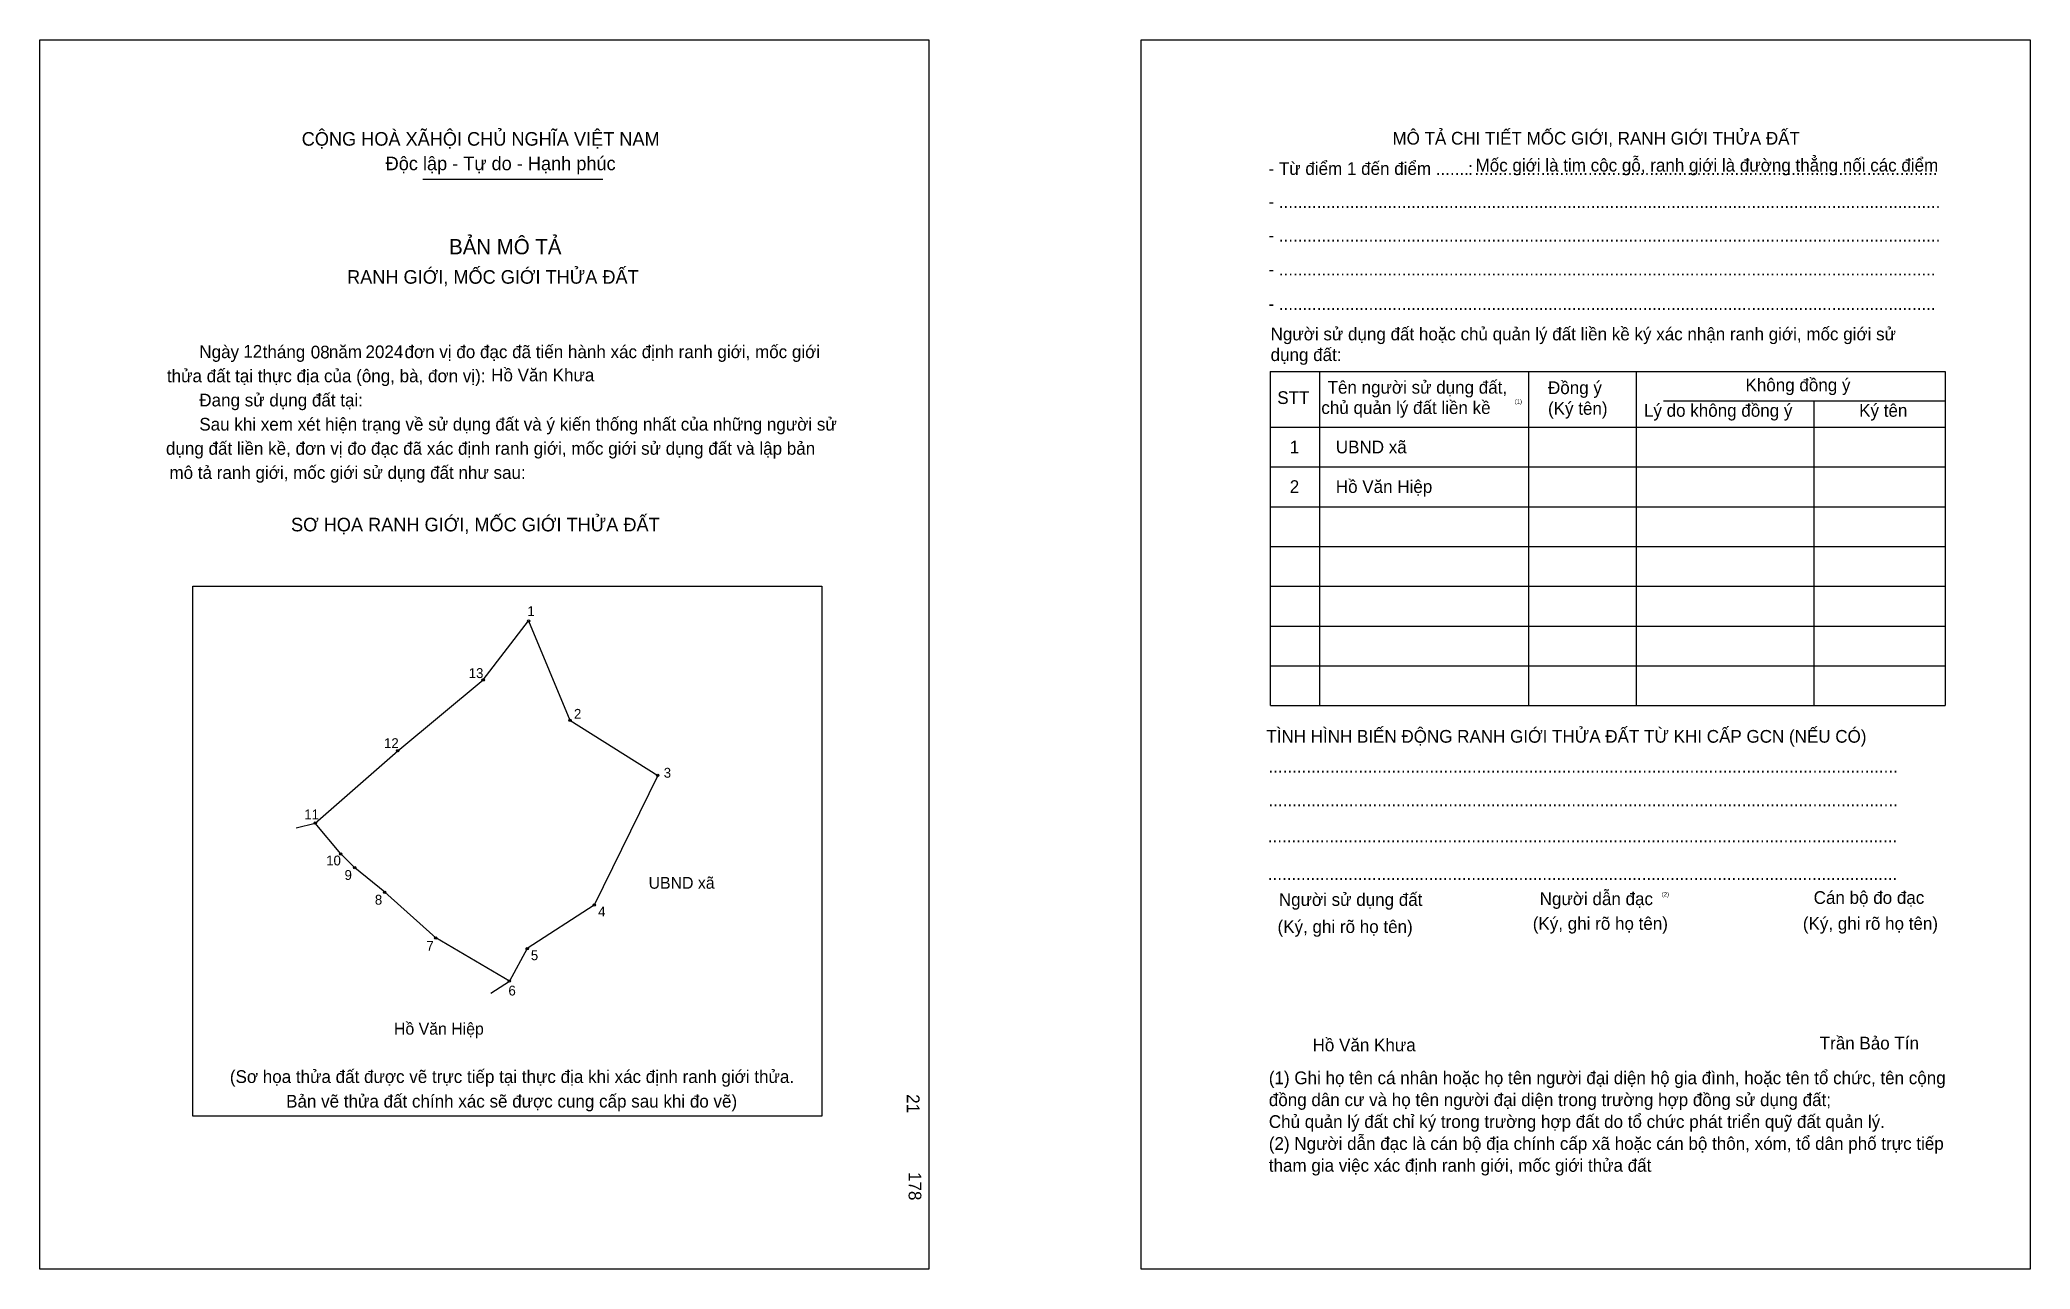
# Model space of a CAD drawing. Extents: x 547617 to 548266, y 1824799 to 1825200.
import ezdxf

# ---------------------------------------------------------------- set-up
doc = ezdxf.new("R2010")
doc.units = 0
for name, color, linetype in [('bmtKhungInTrang1', 7, 'Continuous'), ('bmtKhungInTrang2', 7, 'Continuous'), ('bmtNoiDung', 7, 'Continuous'), ('bmtTemplate', 7, 'Continuous'), ('CanhThua', 7, 'Continuous'), ('MocDinhThua', 7, 'Continuous'), ('RauThua', 7, 'Continuous'), ('SoHieuDinhThua', 7, 'Continuous'), ('TenChuLanCan', 7, 'Continuous')]:
    doc.layers.add(name, color=color, linetype=linetype)

msp = doc.modelspace()

# ---------------------------------------------------------------- linework, layer by layer
at = {"layer": 'bmtKhungInTrang1'}
msp.add_lwpolyline([(547617.47, 1825199.77), (547907.37, 1825199.77), (547907.37, 1824798.79), (547617.47, 1824798.79)], close=True, dxfattribs=at)
at = {"layer": 'bmtKhungInTrang2'}
msp.add_lwpolyline([(547976.51, 1825199.77), (548266.41, 1825199.77), (548266.41, 1824798.79), (547976.51, 1824798.79)], close=True, dxfattribs=at)
at = {"layer": 'bmtTemplate'}
for p, q in [((547742.4, 1825154.32), (547801.02, 1825154.32)), ((548034.66, 1825091.61), (548034.66, 1824982.61)), ((548102.86, 1825091.61), (548102.86, 1824982.61)), ((548137.94, 1825091.74), (548137.94, 1824982.61)), ((548238.65, 1825091.61), (548238.65, 1824982.61)), ((548146.84, 1825082.01), (548238.65, 1825082.01)), ((548018.76, 1825073.45), (548238.65, 1825073.45)), ((548018.76, 1825060.47), (548238.65, 1825060.47)), ((548018.76, 1825047.49), (548238.65, 1825047.49)), ((548018.76, 1825034.52), (548238.65, 1825034.52)), ((548018.76, 1825021.54), (548238.65, 1825021.54)), ((548018.76, 1825008.56), (548238.65, 1825008.56)), ((548018.76, 1824995.58), (548238.65, 1824995.58)), ((548018.76, 1824982.61), (548238.65, 1824982.61))]:
    msp.add_line(p, q, dxfattribs=at)
for points in [[(548018.62, 1825091.61), (548238.65, 1825091.61)], [(548018.62, 1825091.61), (548018.62, 1824982.61)], [(548195.86, 1825081.88), (548195.86, 1824982.61)]]:
    msp.add_lwpolyline(points, dxfattribs=at)
msp.add_lwpolyline([(547667.34, 1824848.73), (547667.34, 1825021.53), (547872.47, 1825021.53), (547872.47, 1824848.73)], close=True, dxfattribs=at)
at = {"layer": 'CanhThua'}
for p, q in [((547762.02, 1824990.97), (547776.84, 1825010.22)), ((547776.84, 1825010.22), (547790.29, 1824977.83)), ((547734.17, 1824967.91), (547762.02, 1824990.97)), ((547790.29, 1824977.83), (547818.95, 1824959.82)), ((547707.27, 1824944.29), (547734.17, 1824967.91)), ((547818.95, 1824959.82), (547798.24, 1824917.57)), ((547715.6, 1824934.26), (547707.27, 1824944.29)), ((547720.14, 1824929.75), (547715.6, 1824934.26)), ((547729.95, 1824921.74), (547720.14, 1824929.75)), ((547746.57, 1824906.85), (547729.95, 1824921.74)), ((547798.24, 1824917.57), (547776.37, 1824903.38)), ((547770.56, 1824892.77), (547746.57, 1824906.85)), ((547776.37, 1824903.38), (547770.56, 1824892.77))]:
    msp.add_line(p, q, dxfattribs=at)
at = {"layer": 'MocDinhThua'}
for centre in [(547776.84, 1825010.22), (547762.02, 1824990.97), (547790.29, 1824977.83), (547734.17, 1824967.91), (547818.95, 1824959.82), (547707.27, 1824944.29), (547715.6, 1824934.26), (547720.14, 1824929.75), (547729.95, 1824921.74), (547798.24, 1824917.57), (547746.57, 1824906.85), (547776.37, 1824903.38), (547770.56, 1824892.77)]:
    msp.add_circle(centre, 0.386, dxfattribs=at)
at = {"layer": 'RauThua'}
for p, q in [((547701.05, 1824942.78), (547707.27, 1824944.29)), ((547764.57, 1824888.82), (547770.56, 1824892.77))]:
    msp.add_line(p, q, dxfattribs=at)

# ---------------------------------------------------------------- texts
at = {"layer": 'bmtNoiDung'}
for s, height, p in [('12', 4.148, (547683.81, 1825096.08)), ('08', 4.148, (547705.8, 1825095.85)), ('2024', 4.148, (547723.65, 1825095.94)), ('Hồ Văn Khưa', 4.148, (547764.63, 1825088.37)), ('UBND xã ', 4.148, (548040.02, 1825064.88)), ('1', 4.15, (548025, 1825064.88)), ('2', 4.15, (548025, 1825051.97)), ('Hồ Văn Hiệp ', 4.148, (548040.02, 1825051.97)), ('Hồ Văn Khưa', 4.148, (548032.44, 1824869.86))]:
    msp.add_text(s, height=height, dxfattribs=at).set_placement(p)
for s, p in [('21', (547900.15, 1824855.87)), ('178', (547900.74, 1824830.48))]:
    msp.add_text(s, height=4.148, rotation=270, dxfattribs=at).set_placement(p)
at = {"layer": 'bmtTemplate'}
for s, height, p in [('CỘNG HOÀ XÃHỘI CHỦ NGHĨA VIỆT NAM', 4.4245, (547702.86, 1825165.23)), ('MÔ TẢ CHI TIẾT MỐC GIỚI, RANH GIỚI THỬA ĐẤT', 4.1464, (548058.48, 1825165.59)), ('Độc lập - Tự do - Hạnh phúc', 4.4245, (547730.22, 1825157.23)), ('- Từ điểm 1 đến điểm .......', 4.1464, (548018.06, 1825155.7)), ('Mốc giới là tim cộc gỗ, ranh giới là đường thẳng nối các điểm', 4.1464, (548085.59, 1825156.8)), (':', 4.15, (548083.2, 1825155.7)), ('..................................................................................................', 4.1464, (548085.25, 1825155.7)), ('- ............................................................................................................................................', 4.14643, (548018.06, 1825144.95)), ('BẢN MÔ TẢ', 4.978, (547750.93, 1825129.81)), ('- ............................................................................................................................................', 4.14643, (548018.06, 1825133.92)), ('RANH GIỚI, MỐC GIỚI THỬA ĐẤT', 4.4245, (547717.65, 1825120.21)), ('- ...........................................................................................................................................', 4.14643, (548018.06, 1825122.89)), ('- ...........................................................................................................................................', 4.14643, (548018.06, 1825111.6)), ('Người sử dụng đất hoặc chủ quản lý đất liền kề ký xác nhận ranh giới, mốc giới sử', 4.1464, (548018.76, 1825101.74)), ('Ngày     tháng     năm         đơn vị đo đạc đã tiến hành xác định ranh giới, mốc giới ', 4.148, (547669.48, 1825095.94)), ('dụng đất:', 4.146, (548018.76, 1825094.99)), ('thửa đất tại thực địa của (ông, bà, đơn vị):', 4.148, (547658.91, 1825088.07)), ('Tên người sử dụng đất,', 4.1464, (548037.34, 1825084.35)), ('Đồng ý', 4.146, (548109.2, 1825084.22)), ('Không đồng ý', 4.1464, (548173.59, 1825085.13)), ('Đang sử dụng đất tại:', 4.148, (547669.48, 1825080.19)), ('STT', 4.146, (548020.93, 1825080.98)), ('chủ quản lý đất liền kề', 4.1464, (548035.3, 1825077.72)), ('(1)', 1.383, (548098.37, 1825081.12)), ('Sau khi xem xét hiện trạng về sử dụng đất và ý kiến thống nhất của những người sử ', 4.148, (547669.48, 1825072.31)), ('(Ký tên)', 4.146, (548109.2, 1825077.47)), ('Lý do không đồng ý', 4.1464, (548140.48, 1825076.82)), ('Ký tên', 4.146, (548210.65, 1825076.82)), ('dụng đất liền kề, đơn vị đo đạc đã xác định ranh giới, mốc giới sử dụng đất và lập bản', 4.148, (547658.6, 1825064.43)), ('mô tả ranh giới, mốc giới sử dụng đất như sau:', 4.148, (547659.74, 1825056.55)), ('SƠ HỌA RANH GIỚI, MỐC GIỚI THỬA ĐẤT', 4.4245, (547699.37, 1825039.44)), ('TÌNH HÌNH BIẾN ĐỘNG RANH GIỚI THỬA ĐẤT TỪ KHI CẤP GCN (NẾU CÓ)', 4.1464, (548017.36, 1824970.51)), ('.....................................................................................................................................', 4.15264, (548018.06, 1824960.75)), ('.....................................................................................................................................', 4.15264, (548018.06, 1824949.72)), ('.....................................................................................................................................', 4.15264, (548017.85, 1824938.04)), ('.....................................................................................................................................', 4.15264, (548017.85, 1824925.71)), ('Người sử dụng đất', 4.1464, (548021.44, 1824917.28)), ('Người dẫn đạc', 4.1464, (548106.49, 1824917.54)), ('(2)', 1.383, (548146.31, 1824920.4)), ('Cán bộ đo đạc', 4.1464, (548195.81, 1824917.93)), ('(Ký, ghi rõ họ tên)', 4.1464, (548104.23, 1824909.49)), ('(Ký, ghi rõ họ tên)', 4.1464, (548192.29, 1824909.49)), ('(Ký, ghi rõ họ tên)', 4.1464, (548021.02, 1824908.45)), ('Trần Bảo Tín', 4.1464, (548197.79, 1824870.47)), ('(Sơ họa thửa đất được vẽ trực tiếp tại thực địa khi xác định ranh giới thửa.', 4.148, (547679.44, 1824859.53)), ('(1) Ghi họ tên cá nhân hoặc họ tên người đại diện hộ gia đình, hoặc tên tổ chức, tên cộng', 4.1464, (548018.18, 1824859.13)), ('Bản vẽ thửa đất chính xác sẽ được cung cấp sau khi đo vẽ)', 4.148, (547697.78, 1824851.51)), ('đồng dân cư và họ tên người đại diện trong trường hợp đồng sử dụng đất;', 4.1464, (548018.18, 1824851.99)), ('Chủ quản lý đất chỉ ký trong trường hợp đất do tổ chức phát triển quỹ đất quản lý.', 4.1464, (548018.18, 1824844.86)), ('(2) Người dẫn đạc là cán bộ địa chính cấp xã hoặc cán bộ thôn, xóm, tổ dân phố trực tiếp', 4.1464, (548018.18, 1824837.72)), ('tham gia việc xác định ranh giới, mốc giới thửa đất', 4.1464, (548018.18, 1824830.58))]:
    msp.add_text(s, height=height, dxfattribs=at).set_placement(p)
at = {"layer": 'SoHieuDinhThua'}
for s, height, p in [('1', 3.22, (547776.43, 1825011.8)), ('13', 3.218, (547757.31, 1824991.6)), ('2', 3.22, (547791.62, 1824978.3)), ('12', 3.218, (547729.7, 1824968.75)), ('3', 3.22, (547820.9, 1824959.09)), ('11', 3.218, (547703.7, 1824945.53)), ('10', 3.218, (547710.84, 1824930.48)), ('9', 3.22, (547716.83, 1824925.75)), ('8', 3.22, (547726.71, 1824917.68)), ('4', 3.22, (547799.51, 1824913.83)), ('7', 3.22, (547743.52, 1824902.64)), ('5', 3.22, (547777.57, 1824899.58)), ('6', 3.22, (547770.26, 1824888.06))]:
    msp.add_text(s, height=height, dxfattribs=at).set_placement(p)
at = {"layer": 'TenChuLanCan'}
for s, height, p in [('UBND xã', 3.861, (547815.96, 1824922.88)), ('Hồ Văn Hiệp', 3.8615, (547732.95, 1824875.29))]:
    msp.add_text(s, height=height, dxfattribs=at).set_placement(p)

doc.saveas('drawing.dxf')
